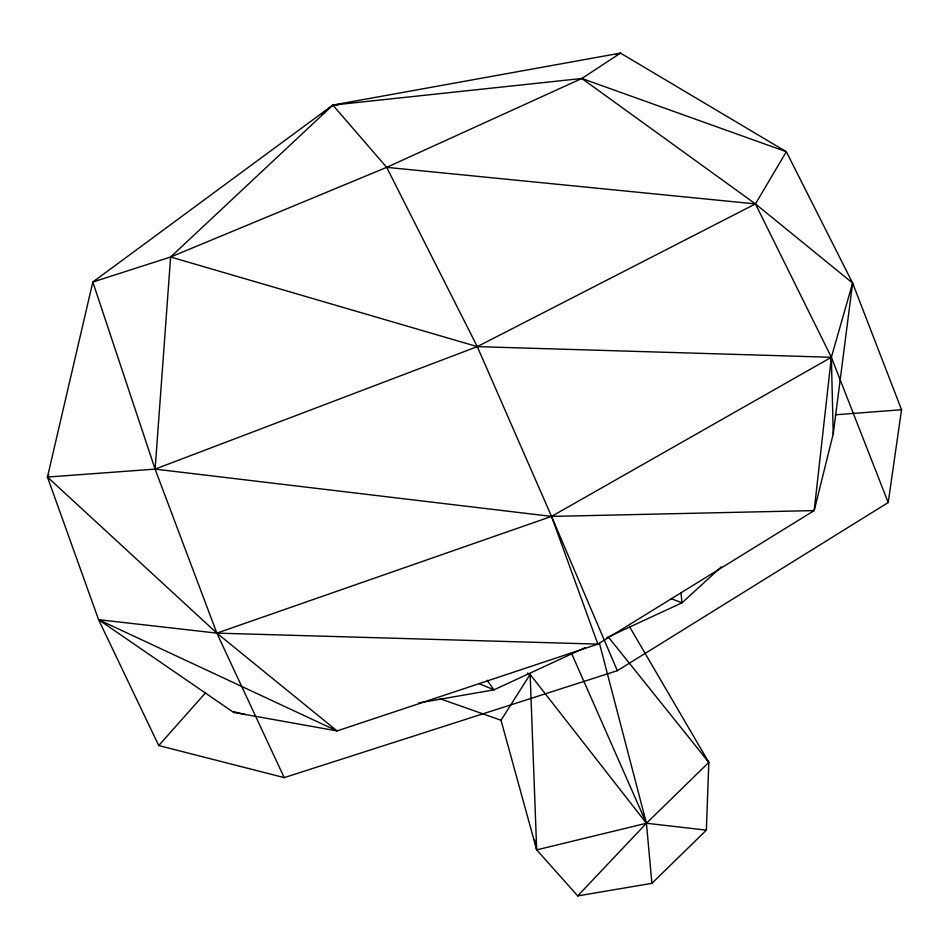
<?xml version="1.0" encoding="UTF-8"?>
<svg xmlns="http://www.w3.org/2000/svg" width="949" height="949" viewBox="0 0 949 949"><rect width="100%" height="100%" fill="white"/><g stroke="black" fill="none" stroke-linecap="round" stroke-linejoin="round"><path stroke-width="1.42" d="M527.514 673.138L530.135 674.395L501.025 720.267L536.695 849.877L577.716 895.892L651.916 883.341L706.364 830.138L708.832 762.355L629.768 627.135M48.826 474.453L47.45 477.062L155.102 469.114L477.276 346.634L755.44 203.905L786.33 151.733L581.856 78.482L332.838 105.078L170.63 257.001L155.102 469.114L216.847 633.125L284.214 777.611L617.324 670.706L888.205 502.543L901.55 409.731L852.617 283.051L786.33 151.733L620.492 53.108L332.838 105.078L92.824 282.019L47.45 477.062L98.577 619.673L158.732 745.558L284.214 777.611M852.617 283.051L833.234 433.907L814.183 510.586L551.535 516.41L155.102 469.114L92.824 282.019L170.63 257.001L386.682 167.344L581.856 78.482L755.44 203.905L852.617 283.051L831.36 357.275L814.183 510.586L597.87 644.122L337.073 730.92L233.632 712.414L98.577 619.673L216.847 633.125L597.87 644.122L551.535 516.41L477.276 346.634L386.682 167.344L332.838 105.078L321.509 114.604M158.732 745.558L205.636 692.734M577.716 895.892L646.423 823.258L708.832 762.355L703.707 755.167M721.394 566.814L682.046 602.781L606.826 637.609M581.856 78.482L620.492 53.108L616.328 54.639M47.45 477.062L216.847 633.125L551.535 516.41L831.36 357.275L755.44 203.905L386.682 167.344M92.824 282.019L96.715 279.979M585.331 647.55L493.978 689.84L418.568 702.972M534.524 839.794L536.695 849.877L646.423 823.258L706.364 830.138M835.511 414.784L901.55 409.731M332.838 105.078L338.71 104.663M888.205 502.543L831.36 357.275L477.276 346.634L170.63 257.001M527.181 674.217L530.135 674.395L646.423 823.258L651.916 883.341M245.518 714.55L233.537 711.667L233.632 712.414M440.111 698.749L501.025 720.267M671.05 598.653L682.046 602.781L680.908 592.817M479.209 683.636L493.978 689.84L487.122 680.267M98.577 619.673L337.073 730.92L216.847 633.125M608.392 637.064L708.832 762.355M571.393 653.007L646.423 823.258L599.436 643.232M551.535 516.41L617.324 670.706M530.135 674.395L536.695 849.877M831.36 357.275L833.234 433.907"/></g></svg>
